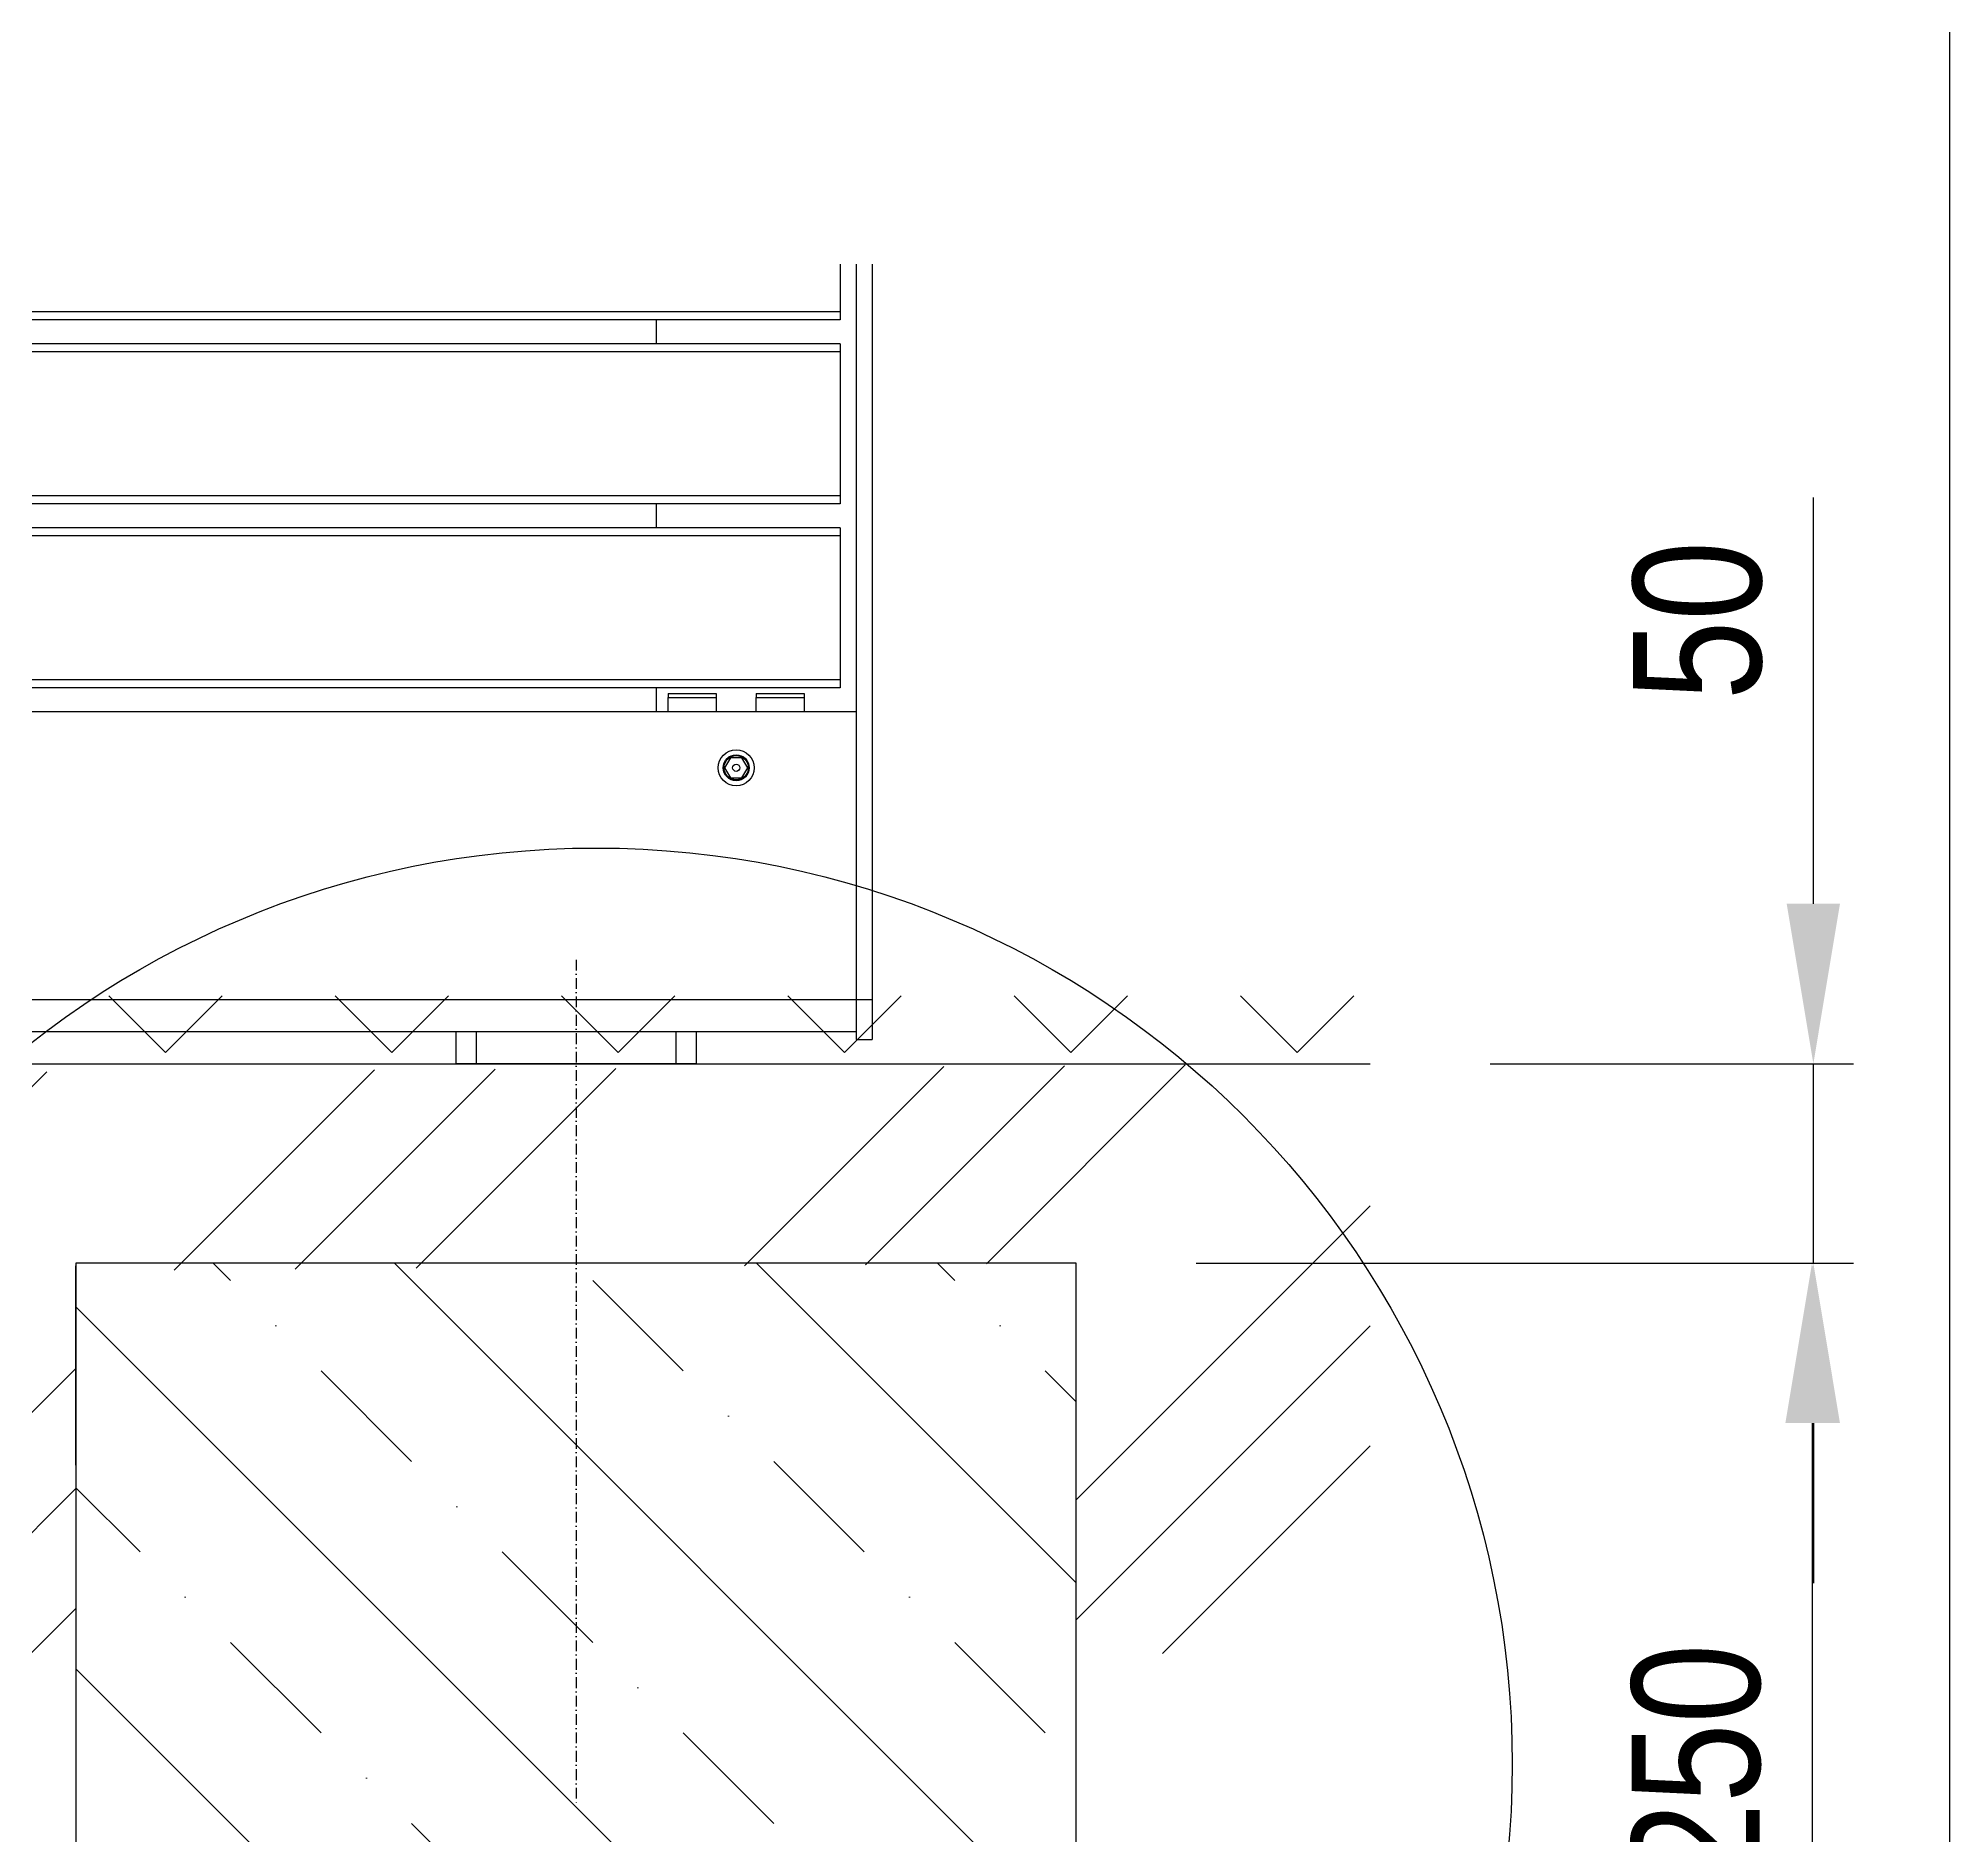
# Model space of a CAD drawing. Header units: millimetres. Extents: x 11004 to 16944, y 3285 to 7490.
# Drawn here: x 14966.6 to 15444.4, y 5417.5 to 5866.9 of the extents above; entities that cross this region are included whole.
import ezdxf

# ---------------------------------------------------------------- set-up
doc = ezdxf.new("R2010")
doc.units = ezdxf.units.MM
doc.header["$LTSCALE"] = 0.3
doc.linetypes.add('DashDot', pattern=[15, 9, -3, 0, -3])
doc.layers.add('Nekreslit', color=6, linetype='Continuous', plot=False)
doc.layers.add('SRAFY', color=251, linetype='Continuous', lineweight=13)
doc.styles.add('SEACAD_Arial', font='arial.ttf', dxfattribs={"width": 0.8})
doc.dimstyles.new('ISO-25', dxfattribs={"dimtxt": 1.6, "dimasz": 2, "dimexe": 0.5, "dimexo": 1.5, "dimtad": 1, "dimdec": 0, "dimtxsty": 'SEACAD_Arial', "dimcen": 2, "dimadec": 0, "dimazin": 0, "dimtfac": 1, "dimtdec": 0, "dimtmove": 0, "dimatfit": 3, "dimfxl": 1, "dimarcsym": 0})

# ---------------------------------------------------------------- blocks, each defined once
blk = doc.blocks.new('*D172')
at = {"color": 0, "lineweight": -2, "transparency": 16777216}
for p, q in [((15305.11, 5560.68), (15419.98, 5560.68)), ((15409.98, 5520.68), (15409.98, 5350.69)), ((15256.06, 5310.69), (15419.98, 5310.69))]:
    blk.add_line(p, q, dxfattribs=at)
at = {"color": 0, "transparency": 16777216}
for points in [[(15403.31, 5520.68), (15416.64, 5520.68), (15409.98, 5560.68)], [(15403.31, 5350.69), (15416.64, 5350.69), (15409.98, 5310.69)]]:
    blk.add_solid(points, dxfattribs=at)
at = {"layer": 'Defpoints', "color": 0, "transparency": 16777216}
for p in [(15275.11, 5560.68), (15226.06, 5310.69), (15409.98, 5310.69)]:
    blk.add_point(p, dxfattribs=at)
at = {"color": 0, "transparency": 16777216, "insert": (15381.14, 5435.69), "char_height": 32, "attachment_point": 5, "rotation": 90, "style": 'SEACAD_Arial'}
blk.add_mtext('250', dxfattribs=at)
blk = doc.blocks.new('*D177')
at = {"color": 0, "lineweight": -2, "transparency": 16777216}
for p, q in [((15410.31, 5650.52), (15410.31, 5752.1)), ((15329.56, 5610.52), (15420.31, 5610.52)), ((15410.31, 5560.68), (15410.31, 5610.52)), ((15256.08, 5560.68), (15420.31, 5560.68)), ((15410.31, 5520.68), (15410.31, 5480.68))]:
    blk.add_line(p, q, dxfattribs=at)
at = {"color": 0, "transparency": 16777216}
for points in [[(15403.64, 5650.52), (15416.97, 5650.52), (15410.31, 5610.52)], [(15403.64, 5520.68), (15416.97, 5520.68), (15410.31, 5560.68)]]:
    blk.add_solid(points, dxfattribs=at)
at = {"layer": 'Defpoints', "color": 0, "transparency": 16777216}
for p in [(15299.56, 5610.52), (15410.31, 5610.52), (15226.08, 5560.68)]:
    blk.add_point(p, dxfattribs=at)
at = {"color": 0, "transparency": 16777216, "insert": (15381.47, 5721.31), "char_height": 32, "attachment_point": 5, "rotation": 90, "style": 'SEACAD_Arial'}
blk.add_mtext('50', dxfattribs=at)

msp = doc.modelspace()

# ---------------------------------------------------------------- hatches: boundary and pattern name
at = {"layer": 'SRAFY'}
h = msp.add_hatch(dxfattribs=at)
h.set_pattern_fill('TERACO', color=256, scale=20)
h.set_pattern_definition([(45, (6909.12, 295.86), (-28.28427, 28.28427), [20, -20]), (135, (6965.69, 295.86), (-28.28427, -28.28427), [20, -20])])
h.paths.add_polyline_path([(14369.57, 5610.52), (14369.57, 5633.55), (15299.57, 5633.55), (15299.57, 5610.53)])
h = msp.add_hatch(dxfattribs=at)
h.set_pattern_fill('GOST_GROUND', color=256, scale=10)
h.set_pattern_definition([(45, (6909.12, 295.86), (141.4214, -9e-15), [200]), (45, (6939.12, 295.86), (141.4214, -9e-15), [200]), (45, (6969.12, 295.86), (141.4214, -9e-15), [200])])
h.paths.add_polyline_path([(14976.05, 5461.6), (14299.57, 5456.68), (14299.57, 5604.35), (15299.57, 5610.51), (15299.57, 5463.1), (15226.08, 5463.1), (15226.08, 5560.68), (14976.04, 5558.74)])
h = msp.add_hatch(dxfattribs=at)
h.set_pattern_fill('BETON-PROSTY', color=256, scale=0.8, angle=90)
h.set_pattern_definition([(135, (6257.843, 781.933), (-45.25483, -45.25483), []), (135, (6257.843, 827.19), (-67.88225, -22.6274), [32, -16, 0, -16])])
h.paths.add_polyline_path([(15226.04, 5560.68), (14976.05, 5560.68), (14976.07, 5310.7), (15226.08, 5310.69)])

# ---------------------------------------------------------------- linework, layer by layer
for p, q in [((15167.08, 5810.45), (15167.08, 5798.52)), ((15171.08, 5810.45), (15171.08, 5626.62)), ((15175.08, 5810.45), (15175.08, 5626.62)), ((15167.08, 5798.52), (13383.08, 5798.52)), ((15167.08, 5796.52), (13383.08, 5796.52)), ((15121.08, 5796.52), (15121.08, 5790.52)), ((15167.08, 5798.52), (15167.08, 5796.52)), ((15167.08, 5790.52), (13383.08, 5790.52)), ((15167.08, 5788.52), (13383.08, 5788.52)), ((15167.08, 5790.52), (15167.08, 5788.52)), ((15167.08, 5788.52), (15167.08, 5752.52)), ((15167.08, 5752.52), (13383.08, 5752.52)), ((15167.08, 5752.52), (15167.08, 5750.52)), ((15167.08, 5750.52), (13383.08, 5750.52)), ((15121.08, 5750.52), (15121.08, 5744.52)), ((15167.08, 5744.52), (13383.08, 5744.52)), ((15167.08, 5744.52), (15167.08, 5742.52)), ((15167.08, 5742.52), (13383.08, 5742.52)), ((15167.08, 5742.52), (15167.08, 5706.52)), ((15167.08, 5706.52), (13383.08, 5706.52)), ((15167.08, 5706.52), (15167.08, 5704.52)), ((15167.08, 5704.52), (13383.08, 5704.52)), ((15121.08, 5704.52), (15121.08, 5698.52)), ((15124.08, 5703.12), (15136.08, 5703.12)), ((15124.08, 5703.12), (15124.08, 5702.12)), ((15124.08, 5702.12), (15136.08, 5702.12)), ((15124.08, 5698.52), (15124.08, 5702.12)), ((15136.08, 5703.12), (15136.08, 5702.12)), ((15136.08, 5702.12), (15136.08, 5698.52)), ((15146.08, 5703.12), (15146.08, 5702.12)), ((15146.08, 5703.12), (15158.08, 5703.12)), ((15146.08, 5702.12), (15158.08, 5702.12)), ((15146.08, 5698.52), (15146.08, 5702.12)), ((15158.08, 5703.12), (15158.08, 5702.12)), ((15158.08, 5702.12), (15158.08, 5698.52)), ((15171.08, 5698.52), (13379.08, 5698.52)), ((15139.63, 5687.02), (15138.19, 5684.52)), ((15142.52, 5687.02), (15139.63, 5687.02)), ((15143.96, 5684.52), (15142.52, 5687.02)), ((15138.19, 5684.52), (15139.63, 5682.02)), ((15139.63, 5682.02), (15142.52, 5682.02)), ((15142.52, 5682.02), (15143.96, 5684.52)), ((15171.08, 5626.52), (13379.08, 5626.52)), ((15171.08, 5626.62), (15171.08, 5616.62)), ((15171.08, 5626.62), (15175.08, 5626.62)), ((15175.08, 5626.62), (15175.08, 5616.62)), ((15171.08, 5618.52), (13379.08, 5618.52)), ((15071.08, 5610.52), (15071.08, 5618.52)), ((15076.08, 5618.52), (15076.08, 5610.52)), ((15126.08, 5610.52), (15126.08, 5618.52)), ((15131.08, 5618.52), (15131.08, 5610.52)), ((15171.08, 5616.62), (15175.08, 5616.62)), ((14169.57, 5610.52), (15299.57, 5610.51)), ((15076.08, 5610.52), (15071.08, 5610.52)), ((15126.08, 5610.52), (15076.08, 5610.52)), ((15131.08, 5610.52), (15126.08, 5610.52)), ((14976.04, 5510.17), (14976.04, 5560))]:
    msp.add_line(p, q)
at = {"linetype": 'DashDot', "lineweight": 30}
msp.add_line((15101.06, 5636.54), (15101.06, 5425.88), dxfattribs=at)
at = {"flags": 128}
for points in [[(15139.63, 5687.02), (15139.63, 5687.02), (15139.63, 5687.02), (15139.63, 5687.02), (15139.63, 5687.02), (15139.63, 5687.02), (15139.63, 5687.02), (15139.63, 5687.02), (15139.63, 5687.02)], [(15142.52, 5687.02), (15142.52, 5687.02), (15142.52, 5687.02), (15142.52, 5687.02), (15142.52, 5687.02), (15142.52, 5687.02), (15142.52, 5687.02), (15142.52, 5687.02), (15142.52, 5687.02)], [(15138.19, 5684.52), (15138.19, 5684.52), (15138.19, 5684.52), (15138.19, 5684.52), (15138.19, 5684.52), (15138.19, 5684.52), (15138.19, 5684.52), (15138.19, 5684.52), (15138.19, 5684.52)], [(15139.63, 5682.02), (15139.63, 5682.02), (15139.63, 5682.02), (15139.63, 5682.02), (15139.63, 5682.02), (15139.63, 5682.02), (15139.63, 5682.02), (15139.63, 5682.02), (15139.63, 5682.02)], [(15142.52, 5682.02), (15142.52, 5682.02), (15142.52, 5682.02), (15142.52, 5682.02), (15142.52, 5682.02), (15142.52, 5682.02), (15142.52, 5682.02), (15142.52, 5682.02), (15142.52, 5682.02)], [(15143.96, 5684.52), (15143.96, 5684.52), (15143.96, 5684.52), (15143.96, 5684.52), (15143.96, 5684.52), (15143.96, 5684.52), (15143.96, 5684.52), (15143.96, 5684.52), (15143.96, 5684.52)]]:
    msp.add_lwpolyline(points, dxfattribs=at)
msp.add_lwpolyline([(14976.06, 5310.69), (15226.08, 5310.69), (15226.08, 5560.68), (14976.04, 5560.68)], close=True)
for centre, radius in [((15141.08, 5684.52), 4.5), ((15141.08, 5684.52), 3.25), ((15141.08, 5684.52), 3.1), ((15141.08, 5684.52), 3.03), ((15141.08, 5684.52), 0.894), ((15106.04, 5435.45), 229.01)]:
    msp.add_circle(centre, radius)
at = {"color": 7, "linetype": 'Continuous'}
msp.add_circle((15299.57, 5610.52), 0.01, dxfattribs=at)
msp.add_circle((15299.57, 5610.52), 0.01, dxfattribs=at)
at = {"layer": 'Nekreslit'}
msp.add_lwpolyline([(11404.41, 3285.28), (15444.41, 3285.28), (15444.41, 6885.28), (11404.41, 6885.28)], close=True, dxfattribs=at)

# ---------------------------------------------------------------- dimensions: what is measured, and where the dimension line sits
dim = msp.add_linear_dim(base=(15410.31, 5610.52), p1=(15226.08, 5560.68), p2=(15299.56, 5610.52), angle=90, dimstyle='ISO-25')
dim.commit()
dim.dimension.update_dxf_attribs({"geometry": '*D177', "text_midpoint": (15381.47, 5721.31)})
dim = msp.add_linear_dim(base=(15409.98, 5310.69), p1=(15275.11, 5560.68), p2=(15226.06, 5310.69), angle=90, dimstyle='ISO-25', override={"dimscale": 0})
dim.commit()
dim.dimension.update_dxf_attribs({"geometry": '*D172', "text_midpoint": (15381.14, 5435.69)})

doc.saveas('drawing.dxf')
